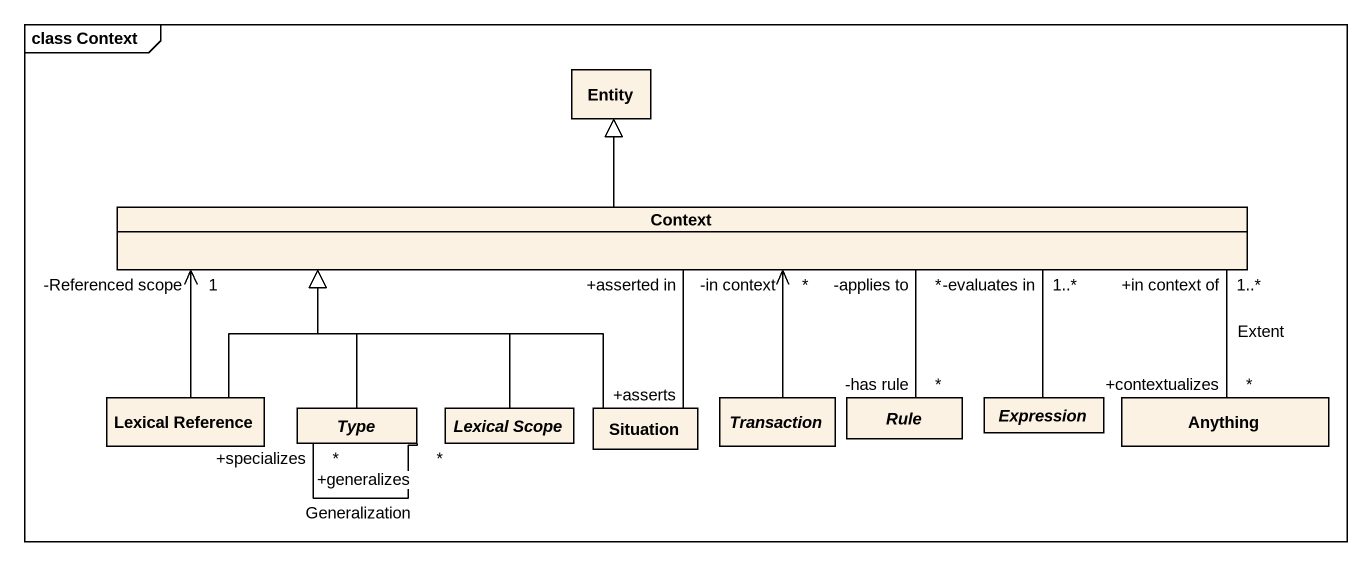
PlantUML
@startuml
mainframe class Context
hide circle
hide empty members
class "Entity" as Entity_
class Context
class "Lexical Reference" as Lexical_Reference
abstract class Type
abstract class "Lexical Scope" as Lexical_Scope
class Situation
abstract class Transaction
abstract class Rule
abstract class Expression
class Anything
Context -up-|> Entity_
Context "+asserted in" -- "+asserts" Situation
Context "+in context of\n1..*" -right- "+contextualizes\n*" Anything : Extent
Lexical_Reference -right-> "-Referenced scope\n1" Context
Lexical_Reference -right-|> Context
Type -right-|> Context
Type "+specializes\n*" -- "+generalizes\n*" Type : Generalization
Lexical_Scope -up-|> Context
Situation -up-|> Context
Transaction -up-> "-in context\n*" Context
Rule "-has rule\n*" -up- "-applies to\n*" Context
Expression -left- "-evaluates in\n1..*" Context
@enduml
